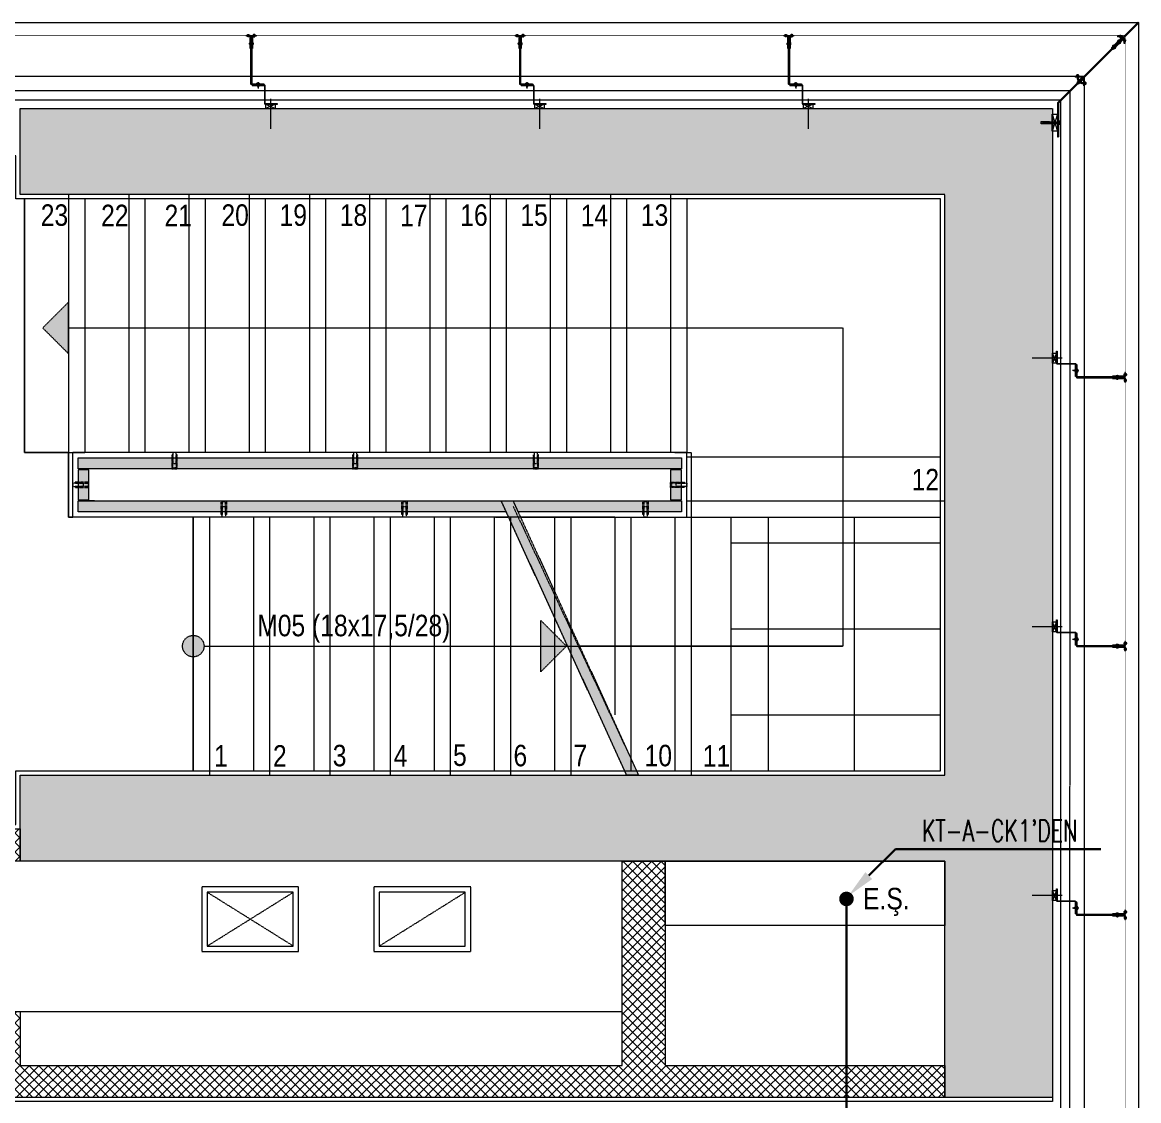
# Model space of a CAD drawing. Extents: x -1457 to 23780, y -2071 to 4205.
# Drawn here: x 4303 to 4823, y 2364 to 2865 of the extents above; entities that cross this region are included whole.
import ezdxf

# ---------------------------------------------------------------- set-up
doc = ezdxf.new("R2010")
doc.units = 0
doc.header["$MEASUREMENT"] = 0
doc.linetypes.add('DOT2', pattern=[0.125, 0, -0.125])
doc.linetypes.add('HIDDEN', pattern=[0.375, 0.25, -0.125])
doc.layers.get('0').update_dxf_attribs({"color": 9, "lineweight": 9})
for name, color, linetype, lineweight in [('20', 9, 'DOT2', 9), ('E-AŞAĞIDAN GELEN HAT', 7, 'Continuous', 30), ('E-KABLO', 7, 'Continuous', 30), ('E-YAZI', 7, 'Continuous', 30), ('M-TEFRIS2-015', 129, 'Continuous', 9)]:
    doc.layers.add(name, color=color, linetype=linetype, lineweight=lineweight)
doc.styles.add('E-YAZI', font='txttw.shx')
doc.styles.add('MuuM_TEXT-STANDART', font='ARIALN.TTF')

# ---------------------------------------------------------------- blocks, each defined once
blk = doc.blocks.new('p-lama profili')
at = {"layer": '20', "linetype": 'HIDDEN', "ltscale": 0.5}
blk.add_lwpolyline([(0.75, -0.45), (-0.75, -0.45), (-0.75, -6.5), (-1.25, -6.5), (-1.25, -0.45), (-1.25, -0.45), (-1.25, 0), (1.25, 0), (1.25, -0.45), (1.25, -0.45), (1.25, -6.5), (0.75, -6.5), (0.75, -0.45)], dxfattribs=at)
blk.add_lwpolyline([(-0.75, -2.5), (0.75, -2.5), (0.75, -7.5), (-0.75, -7.5)], close=True, dxfattribs=at)
blk = doc.blocks.new('p- alum kaplama profil')
at = {"lineweight": 13}
blk.add_lwpolyline([(7.12, 12.59), (7.12, 26.49)], dxfattribs=at)
at = {"lineweight": 5}
blk.add_lwpolyline([(9.44, 15.16), (4.79, 15.16), (4.79, 17.16), (9.44, 17.16)], close=True, dxfattribs=at)
for points in [[(4.79, 15.16), (9.44, 17.16)], [(9.44, 15.16), (4.79, 17.16)]]:
    blk.add_lwpolyline(points, dxfattribs=at)
at = {"lineweight": 18}
blk.add_lwpolyline([(4.09, 6.16), (-1.41, 6.16), (-1.41, 6.46), (4.09, 6.46, 0.414214), (4.29, 6.66), (4.29, 14.66, -0.414214), (4.79, 15.16), (10.29, 15.16), (10.29, 14.86), (4.79, 14.86, 0.414214), (4.59, 14.66), (4.59, 6.66, -0.414214)], format="xyb", close=True, dxfattribs=at)
blk.add_lwpolyline([(-2.06, 5.56), (-2.06, -2.34), (-2.06, -15.69), (-1.66, -15.69), (-1.66, -2.34), (-1.66, 5.56), (-1.66, 5.56), (-1.66, 5.57), (-1.66, 5.57), (-1.66, 5.58), (-1.66, 5.58), (-1.65, 5.59), (-1.65, 5.59), (-1.65, 5.59), (-1.65, 5.6), (-1.65, 5.6), (-1.64, 5.61), (-1.64, 5.61), (-1.64, 5.62), (-1.64, 5.62), (-1.63, 5.62), (-1.63, 5.63), (-1.63, 5.63), (-1.62, 5.63), (-1.62, 5.64), (-1.61, 5.64), (-1.61, 5.64), (-1.61, 5.64), (-1.6, 5.65), (-1.6, 5.65), (-1.59, 5.65), (-1.59, 5.65), (-1.58, 5.65), (-1.58, 5.65), (-1.57, 5.66), (-1.57, 5.66), (-1.56, 5.66), (-1.56, 5.66), (3.94, 5.66), (3.94, 6.06), (-1.56, 6.06), (-1.58, 6.06), (-1.61, 6.05), (-1.63, 6.05), (-1.66, 6.05), (-1.68, 6.04), (-1.7, 6.03), (-1.73, 6.03), (-1.75, 6.02), (-1.77, 6.01), (-1.79, 6), (-1.82, 5.99), (-1.84, 5.97), (-1.86, 5.96), (-1.88, 5.94), (-1.89, 5.93), (-1.91, 5.91), (-1.93, 5.89), (-1.95, 5.87), (-1.96, 5.85), (-1.97, 5.83), (-1.99, 5.81), (-2, 5.79), (-2.01, 5.77), (-2.02, 5.75), (-2.03, 5.72), (-2.04, 5.7), (-2.04, 5.68), (-2.05, 5.65), (-2.05, 5.63), (-2.06, 5.61), (-2.06, 5.58)], close=True)
blk.add_lwpolyline([(-1.66, -2.34), (-2.06, -2.34)])
for points in [[(-2.36, -10.84), (-2.36, -16.39), (-2.36, -16.39, -0.414214), (-2.51, -16.54), (-2.51, -16.54), (-4.06, -16.54), (-4.06, -16.84), (-2.51, -16.84), (-2.51, -16.84, 0.414214), (-2.06, -16.39), (-2.06, -10.84)], [(-1.36, -10.84), (-1.66, -10.84), (-1.66, -16.39, 0.414214), (-1.21, -16.84), (-1.21, -16.84), (0.34, -16.84), (0.34, -16.54), (-1.21, -16.54), (-1.21, -16.54, -0.414214), (-1.36, -16.39), (-1.36, -16.39)]]:
    blk.add_lwpolyline(points, format="xyb", close=True)
for points in [[(0.67, 5.66, -10), (1.91, 5.66, -10)], [(0.67, 5.66, -10), (0.67, 5.64, -10), (0.67, 5.62, -10), (0.67, 5.6, -10), (0.68, 5.58, -10), (0.68, 5.56, -10), (0.69, 5.54, -10), (0.69, 5.52, -10), (0.7, 5.5, -10), (0.7, 5.48, -10), (0.71, 5.46, -10), (0.72, 5.45, -10), (0.73, 5.43, -10), (0.74, 5.41, -10), (0.75, 5.4, -10), (0.76, 5.38, -10), (0.77, 5.36, -10), (0.79, 5.35, -10), (0.8, 5.33, -10), (0.81, 5.32, -10), (0.83, 5.31, -10), (0.84, 5.29, -10), (0.86, 5.28, -10), (0.87, 5.27, -10), (0.89, 5.26, -10), (0.91, 5.25, -10), (0.92, 5.24, -10), (0.94, 5.23, -10), (0.96, 5.22, -10), (0.98, 5.21, -10), (1, 5.21, -10), (1.02, 5.2, -10), (1.03, 5.2, -10)], [(0.96, 5.66, -10), (0.97, 5.66, -10), (0.97, 5.66, -10), (0.97, 5.66, -10), (0.98, 5.66, -10), (0.98, 5.66, -10), (0.99, 5.66, -10), (0.99, 5.66, -10), (1, 5.66, -10), (1, 5.67, -10), (1, 5.67, -10), (1.01, 5.67, -10), (1.01, 5.67, -10), (1.01, 5.67, -10), (1.02, 5.68, -10), (1.02, 5.68, -10), (1.02, 5.68, -10), (1.03, 5.69, -10), (1.03, 5.69, -10), (1.03, 5.69, -10), (1.04, 5.7, -10), (1.04, 5.7, -10), (1.04, 5.7, -10), (1.04, 5.71, -10), (1.04, 5.71, -10), (1.05, 5.72, -10), (1.05, 5.72, -10), (1.05, 5.72, -10), (1.05, 5.73, -10), (1.05, 5.73, -10), (1.05, 5.74, -10), (1.05, 5.74, -10), (1.05, 5.75, -10)], [(1.61, 6.87, -10), (0.98, 6.96, -10)], [(1.33, 5.85, -10), (0.98, 5.88, -10)], [(1.56, 7.05, -10), (1.02, 7.13, -10)], [(1.03, 5.2, -10), (1.04, 5.2, -10), (1.05, 5.19, -10), (1.05, 5.19, -10), (1.06, 5.19, -10), (1.06, 5.19, -10), (1.07, 5.19, -10), (1.07, 5.19, -10), (1.08, 5.19, -10), (1.08, 5.19, -10), (1.09, 5.19, -10), (1.09, 5.18, -10), (1.1, 5.18, -10), (1.1, 5.18, -10), (1.11, 5.18, -10), (1.11, 5.18, -10), (1.12, 5.18, -10), (1.12, 5.18, -10), (1.13, 5.18, -10), (1.13, 5.18, -10), (1.14, 5.18, -10), (1.15, 5.18, -10), (1.15, 5.18, -10), (1.16, 5.17, -10), (1.16, 5.17, -10), (1.17, 5.17, -10), (1.17, 5.17, -10), (1.18, 5.17, -10), (1.18, 5.17, -10), (1.19, 5.17, -10), (1.19, 5.17, -10), (1.2, 5.17, -10), (1.2, 5.17, -10)], [(1.05, 6.91, -10), (1.29, 7.56, -10)], [(1.05, 5.83, -10), (1.05, 6.01, -10)], [(1.05, 5.75, -10), (1.05, 5.83, -10)], [(1.2, 5.17, -10), (1.2, 5.2, -10)], [(1.38, 5.2, -10), (1.2, 5.2, -10)], [(1.29, 4.93, -10), (1.29, 7.8, -10)], [(1.53, 6.82, -10), (1.29, 7.56, -10)], [(1.29, 6.16, -10), (1.29, 6.26, -10)], [(1.38, 5.17, -10), (1.38, 5.2, -10)], [(1.38, 5.17, -10), (1.38, 5.17, -10), (1.39, 5.17, -10), (1.39, 5.17, -10), (1.4, 5.17, -10), (1.41, 5.17, -10), (1.41, 5.17, -10), (1.42, 5.17, -10), (1.42, 5.17, -10), (1.43, 5.17, -10), (1.43, 5.18, -10), (1.44, 5.18, -10), (1.44, 5.18, -10), (1.45, 5.18, -10), (1.45, 5.18, -10), (1.46, 5.18, -10), (1.46, 5.18, -10), (1.47, 5.18, -10), (1.47, 5.18, -10), (1.48, 5.18, -10), (1.48, 5.18, -10), (1.49, 5.18, -10), (1.5, 5.19, -10), (1.5, 5.19, -10), (1.51, 5.19, -10), (1.51, 5.19, -10), (1.52, 5.19, -10), (1.52, 5.19, -10), (1.53, 5.19, -10), (1.53, 5.19, -10), (1.54, 5.19, -10), (1.54, 5.2, -10), (1.55, 5.2, -10)], [(1.53, 5.75, -10), (1.53, 5.92, -10)], [(1.53, 5.75, -10), (1.53, 5.74, -10), (1.53, 5.74, -10), (1.53, 5.73, -10), (1.53, 5.73, -10), (1.53, 5.72, -10), (1.54, 5.72, -10), (1.54, 5.72, -10), (1.54, 5.71, -10), (1.54, 5.71, -10), (1.54, 5.7, -10), (1.54, 5.7, -10), (1.55, 5.7, -10), (1.55, 5.69, -10), (1.55, 5.69, -10), (1.55, 5.69, -10), (1.56, 5.68, -10), (1.56, 5.68, -10), (1.56, 5.68, -10), (1.57, 5.67, -10), (1.57, 5.67, -10), (1.58, 5.67, -10), (1.58, 5.67, -10), (1.58, 5.67, -10), (1.59, 5.66, -10), (1.59, 5.66, -10), (1.6, 5.66, -10), (1.6, 5.66, -10), (1.6, 5.66, -10), (1.61, 5.66, -10), (1.61, 5.66, -10), (1.62, 5.66, -10), (1.62, 5.66, -10)], [(1.55, 5.2, -10), (1.57, 5.2, -10), (1.59, 5.21, -10), (1.6, 5.21, -10), (1.62, 5.22, -10), (1.64, 5.23, -10), (1.66, 5.24, -10), (1.68, 5.25, -10), (1.69, 5.26, -10), (1.71, 5.27, -10), (1.73, 5.28, -10), (1.74, 5.29, -10), (1.76, 5.31, -10), (1.77, 5.32, -10), (1.78, 5.33, -10), (1.8, 5.35, -10), (1.81, 5.36, -10), (1.82, 5.38, -10), (1.83, 5.4, -10), (1.84, 5.41, -10), (1.85, 5.43, -10), (1.86, 5.45, -10), (1.87, 5.46, -10), (1.88, 5.48, -10), (1.89, 5.5, -10), (1.89, 5.52, -10), (1.9, 5.54, -10), (1.9, 5.56, -10), (1.9, 5.58, -10), (1.91, 5.6, -10), (1.91, 5.62, -10), (1.91, 5.64, -10), (1.91, 5.66, -10)], [(-2.86, -13.04, 0), (-0.86, -13.04, 0)], [(-2.36, -12.52, 0), (-2.4, -12.53, 0), (-2.43, -12.56, 0), (-2.47, -12.58, 0), (-2.5, -12.6, 0), (-2.53, -12.63, 0), (-2.56, -12.66, 0), (-2.59, -12.69, 0), (-2.61, -12.73, 0), (-2.63, -12.76, 0), (-2.65, -12.8, 0), (-2.67, -12.84, 0), (-2.68, -12.88, 0), (-2.69, -12.92, 0), (-2.7, -12.96, 0), (-2.71, -13, 0), (-2.71, -13.04, 0), (-2.71, -13.08, 0), (-2.7, -13.13, 0), (-2.69, -13.17, 0), (-2.68, -13.21, 0), (-2.67, -13.25, 0), (-2.65, -13.28, 0), (-2.63, -13.32, 0), (-2.61, -13.36, 0), (-2.59, -13.39, 0), (-2.56, -13.42, 0), (-2.53, -13.45, 0), (-2.5, -13.48, 0), (-2.47, -13.51, 0), (-2.43, -13.53, 0), (-2.4, -13.55, 0), (-2.36, -13.57, 0)], [(-2.36, -13.04, 0), (-2.36, -12.52, 0)], [(-2.36, -13.04, 0), (-2.36, -12.73, 0)], [(-2.36, -12.73, 0), (-2.36, -13.04, 0)], [(-1.36, -12.73, 0), (-2.36, -12.73, 0)], [(-2.36, -13.04, 0), (-2.36, -13.36, 0)], [(-2.36, -13.04, 0), (-2.36, -13.57, 0)], [(-2.36, -13.36, 0), (-2.36, -13.04, 0)], [(-1.36, -13.36, 0), (-2.36, -13.36, 0)], [(-1.36, -13.04, 0), (-1.36, -12.37, 0)], [(-1.36, -13.72, 0), (-1.32, -13.68, 0), (-1.29, -13.65, 0), (-1.26, -13.61, 0), (-1.23, -13.58, 0), (-1.2, -13.54, 0), (-1.18, -13.5, 0), (-1.16, -13.45, 0), (-1.14, -13.41, 0), (-1.12, -13.37, 0), (-1.1, -13.32, 0), (-1.09, -13.28, 0), (-1.08, -13.23, 0), (-1.07, -13.18, 0), (-1.06, -13.14, 0), (-1.06, -13.09, 0), (-1.06, -13.04, 0), (-1.06, -12.99, 0), (-1.06, -12.95, 0), (-1.07, -12.9, 0), (-1.08, -12.85, 0), (-1.09, -12.81, 0), (-1.1, -12.76, 0), (-1.12, -12.72, 0), (-1.14, -12.67, 0), (-1.16, -12.63, 0), (-1.18, -12.59, 0), (-1.2, -12.55, 0), (-1.23, -12.51, 0), (-1.26, -12.47, 0), (-1.29, -12.43, 0), (-1.32, -12.4, 0), (-1.36, -12.37, 0)], [(-1.36, -13.04, 0), (-1.36, -13.72, 0)], [(-3.84, -17.04, 0), (-3.81, -17.07, 0), (-3.78, -17.1, 0), (-3.75, -17.12, 0), (-3.72, -17.15, 0), (-3.69, -17.17, 0), (-3.66, -17.19, 0), (-3.62, -17.21, 0), (-3.59, -17.23, 0), (-3.55, -17.24, 0), (-3.52, -17.26, 0), (-3.48, -17.27, 0), (-3.44, -17.28, 0), (-3.4, -17.28, 0), (-3.36, -17.29, 0), (-3.32, -17.29, 0), (-3.29, -17.29, 0), (-3.25, -17.29, 0), (-3.21, -17.29, 0), (-3.17, -17.28, 0), (-3.13, -17.28, 0), (-3.09, -17.27, 0), (-3.06, -17.26, 0), (-3.02, -17.24, 0), (-2.98, -17.23, 0), (-2.95, -17.21, 0), (-2.91, -17.19, 0), (-2.88, -17.17, 0), (-2.85, -17.15, 0), (-2.82, -17.12, 0), (-2.79, -17.1, 0), (-2.76, -17.07, 0), (-2.73, -17.04, 0)], [(-3.29, -17.04, 0), (-3.84, -17.04, 0)], [(-2.85, -16.54, 0), (-2.86, -16.51, 0), (-2.87, -16.47, 0), (-2.89, -16.44, 0), (-2.91, -16.41, 0), (-2.93, -16.38, 0), (-2.96, -16.35, 0), (-2.98, -16.33, 0), (-3.01, -16.31, 0), (-3.04, -16.29, 0), (-3.07, -16.27, 0), (-3.11, -16.25, 0), (-3.14, -16.24, 0), (-3.18, -16.23, 0), (-3.21, -16.22, 0), (-3.25, -16.22, 0), (-3.29, -16.22, 0), (-3.32, -16.22, 0), (-3.36, -16.22, 0), (-3.39, -16.23, 0), (-3.43, -16.24, 0), (-3.46, -16.25, 0), (-3.5, -16.27, 0), (-3.53, -16.29, 0), (-3.56, -16.31, 0), (-3.59, -16.33, 0), (-3.61, -16.35, 0), (-3.64, -16.38, 0), (-3.66, -16.41, 0), (-3.68, -16.44, 0), (-3.7, -16.47, 0), (-3.71, -16.51, 0), (-3.73, -16.54, 0)], [(-3.29, -16.54, 0), (-3.73, -16.54, 0)], [(-3.29, -16.54, 0), (-3.55, -16.54, 0)], [(-3.55, -16.54, 0), (-3.29, -16.54, 0)], [(-3.55, -17.04, 0), (-3.55, -16.54, 0)], [(-3.29, -17.54, 0), (-3.29, -16.04, 0)], [(-3.29, -16.54, 0), (-2.85, -16.54, 0)], [(-3.29, -16.54, 0), (-3.03, -16.54, 0)], [(-3.03, -16.54, 0), (-3.29, -16.54, 0)], [(-3.29, -17.04, 0), (-2.73, -17.04, 0)], [(-3.03, -17.04, 0), (-3.03, -16.54, 0)], [(-0.56, -17.04, 0), (-1.11, -17.04, 0)], [(0, -17.04, 0), (-0.03, -17.07, 0), (-0.06, -17.1, 0), (-0.09, -17.12, 0), (-0.12, -17.15, 0), (-0.15, -17.17, 0), (-0.18, -17.19, 0), (-0.22, -17.21, 0), (-0.25, -17.23, 0), (-0.29, -17.24, 0), (-0.33, -17.26, 0), (-0.36, -17.27, 0), (-0.4, -17.28, 0), (-0.44, -17.28, 0), (-0.48, -17.29, 0), (-0.52, -17.29, 0), (-0.56, -17.29, 0), (-0.59, -17.29, 0), (-0.63, -17.29, 0), (-0.67, -17.28, 0), (-0.71, -17.28, 0), (-0.75, -17.27, 0), (-0.79, -17.26, 0), (-0.82, -17.24, 0), (-0.86, -17.23, 0), (-0.89, -17.21, 0), (-0.93, -17.19, 0), (-0.96, -17.17, 0), (-0.99, -17.15, 0), (-1.02, -17.12, 0), (-1.05, -17.1, 0), (-1.08, -17.07, 0), (-1.11, -17.04, 0)], [(-1, -16.54, 0), (-0.98, -16.51, 0), (-0.97, -16.47, 0), (-0.95, -16.44, 0), (-0.93, -16.41, 0), (-0.91, -16.38, 0), (-0.88, -16.35, 0), (-0.86, -16.33, 0), (-0.83, -16.31, 0), (-0.8, -16.29, 0), (-0.77, -16.27, 0), (-0.73, -16.25, 0), (-0.7, -16.24, 0), (-0.66, -16.23, 0), (-0.63, -16.22, 0), (-0.59, -16.22, 0), (-0.56, -16.22, 0), (-0.52, -16.22, 0), (-0.48, -16.22, 0), (-0.45, -16.23, 0), (-0.41, -16.24, 0), (-0.38, -16.25, 0), (-0.34, -16.27, 0), (-0.31, -16.29, 0), (-0.28, -16.31, 0), (-0.25, -16.33, 0), (-0.23, -16.35, 0), (-0.2, -16.38, 0), (-0.18, -16.41, 0), (-0.16, -16.44, 0), (-0.14, -16.47, 0), (-0.13, -16.51, 0), (-0.12, -16.54, 0)], [(-0.56, -16.54, 0), (-1, -16.54, 0)], [(-0.56, -16.54, 0), (-0.82, -16.54, 0)], [(-0.82, -16.54, 0), (-0.56, -16.54, 0)], [(-0.82, -17.04, 0), (-0.82, -16.54, 0)], [(-0.56, -17.54, 0), (-0.56, -16.04, 0)], [(-0.56, -16.54, 0), (-0.3, -16.54, 0)], [(-0.56, -16.54, 0), (-0.12, -16.54, 0)], [(-0.3, -16.54, 0), (-0.56, -16.54, 0)], [(-0.56, -17.04, 0), (0, -17.04, 0)], [(-0.3, -17.04, 0), (-0.3, -16.54, 0)]]:
    blk.add_polyline3d(points)
blk = doc.blocks.new('p-cephe_kose profili')
at = {"linetype": 'Continuous', "lineweight": 13}
for p, q in [((-2.75, 12.75), (-3.15, 12.75)), ((-3.15, -2.87), (-3.15, 12.75)), ((-2.75, -3.03), (-2.75, 12.75)), ((-3.15, -2.87), (-30.14, -29.86)), ((-2.75, -3.03), (-29.86, -30.14)), ((-34, -30.65), (-34, -32.75)), ((-34, -30.65), (-33.7, -30.65)), ((-33.85, -33.57), (-30.14, -29.86)), ((-33.7, -30.65), (-33.7, -32.75)), ((-33.57, -33.85), (-29.86, -30.14)), ((-33.53, -32.82), (-28.58, -27.87)), ((-33.32, -33.03), (-28.37, -28.08)), ((-28.08, -28.37), (-33.03, -33.32)), ((-27.87, -28.58), (-32.82, -33.53)), ((-30.14, -29.86), (-29.86, -30.14)), ((-29.86, -30.14), (-30.14, -29.86)), ((-28.37, -28.08), (-28.58, -27.87)), ((-28.08, -28.37), (-27.87, -28.58)), ((-33.85, -33.57), (-40.45, -40.17)), ((-33.57, -33.85), (-40.17, -40.45)), ((-33.57, -33.85), (-33.85, -33.57)), ((-32.75, -33.7), (-30.65, -33.7)), ((-32.75, -34), (-30.65, -34)), ((-30.65, -34), (-30.65, -33.7)), ((-40.45, -40.17), (-40.17, -40.45))]:
    blk.add_line(p, q, dxfattribs=at)
at = {"linetype": 'Continuous', "lineweight": 5}
for p, q in [((-3.15, 6.69), (1.05, 6.69)), ((1.05, 5.81), (-3.15, 5.81)), ((-2.75, 2.25), (-0.25, 10.25)), ((-0.25, 2.25), (-2.75, 10.25)), ((-2.73, 6.25), (4.2, 6.25)), ((4.85, 6.62), (1.05, 6.62)), ((4.85, 5.88), (1.05, 5.88))]:
    blk.add_line(p, q, dxfattribs=at)
for p, q in [((-16.23, -12.06), (-13.36, -12.06)), ((-15.99, -11.97), (-15.95, -11.97)), ((-15.99, -12.15), (-15.95, -12.15)), ((-15.95, -11.97), (-15.95, -12.15)), ((-15.5, -12.68), (-15.5, -11.44)), ((-15.41, -11.82), (-15.23, -11.82)), ((-15.41, -12.3), (-15.32, -12.3)), ((-15.32, -12.3), (-15.14, -12.3)), ((-15.3, -12.02), (-15.28, -12.37)), ((-15.23, -11.82), (-15.05, -11.82)), ((-15.19, -11.74), (-15.1, -12.37)), ((-15.14, -12.3), (-14.96, -12.3)), ((-15.05, -11.82), (-14.87, -11.82)), ((-15.01, -11.74), (-14.92, -12.37)), ((-14.96, -12.3), (-14.78, -12.3)), ((-14.87, -11.82), (-14.69, -11.82)), ((-14.83, -11.74), (-14.74, -12.37)), ((-14.78, -12.3), (-14.6, -12.3)), ((-14.69, -11.82), (-14.51, -11.82)), ((-14.65, -11.74), (-14.56, -12.37)), ((-14.6, -12.3), (-14.42, -12.3)), ((-14.51, -11.82), (-14.33, -11.82)), ((-14.47, -11.74), (-14.38, -12.37)), ((-14.42, -12.3), (-14.24, -12.3)), ((-14.33, -11.82), (-13.6, -12.06)), ((-14.29, -11.74), (-14.2, -12.37)), ((-14.24, -12.3), (-13.6, -12.06)), ((-14.1, -11.79), (-14.03, -12.33)), ((-12.68, -15.51), (-11.44, -15.51)), ((-11.74, -14.3), (-12.37, -14.21)), ((-11.74, -14.48), (-12.37, -14.39)), ((-11.74, -14.66), (-12.37, -14.57)), ((-11.74, -14.84), (-12.37, -14.75)), ((-11.74, -15.02), (-12.37, -14.93)), ((-11.74, -15.2), (-12.37, -15.11)), ((-12.02, -15.31), (-12.37, -15.29)), ((-11.79, -14.11), (-12.33, -14.03)), ((-12.3, -14.25), (-12.06, -13.61)), ((-12.3, -14.43), (-12.3, -14.25)), ((-12.3, -14.61), (-12.3, -14.43)), ((-12.3, -14.79), (-12.3, -14.61)), ((-12.3, -14.97), (-12.3, -14.79)), ((-12.3, -15.15), (-12.3, -14.97)), ((-12.3, -15.33), (-12.3, -15.15)), ((-12.3, -15.42), (-12.3, -15.33)), ((-12.06, -16.24), (-12.06, -13.37)), ((-11.82, -14.34), (-12.06, -13.61)), ((-11.82, -14.52), (-11.82, -14.34)), ((-11.82, -14.7), (-11.82, -14.52)), ((-11.82, -14.88), (-11.82, -14.7)), ((-11.82, -15.06), (-11.82, -14.88)), ((-11.82, -15.24), (-11.82, -15.06)), ((-11.82, -15.42), (-11.82, -15.24)), ((-12.15, -15.99), (-12.15, -15.96)), ((-11.97, -15.96), (-12.15, -15.96)), ((-11.97, -15.99), (-11.97, -15.96))]:
    blk.add_line(p, q)
at = {"linetype": 'Continuous', "lineweight": 18}
for p, q in [((-15.25, -10.86), (-15.25, -14)), ((-15.25, -10.86), (-14.95, -10.86)), ((-14.95, -10.86), (-14.95, -14)), ((-14.78, -14.07), (-12.56, -11.86)), ((-14.57, -14.28), (-12.35, -12.07)), ((-12.07, -12.35), (-14.28, -14.57)), ((-11.86, -12.56), (-14.07, -14.78)), ((-14, -14.95), (-10.86, -14.95)), ((-14, -15.25), (-10.86, -15.25)), ((-12.35, -12.07), (-12.56, -11.86)), ((-12.07, -12.35), (-11.86, -12.56)), ((-10.86, -15.25), (-10.86, -14.95))]:
    blk.add_line(p, q, dxfattribs=at)
at = {"lineweight": 5}
for p, q in [((-13.02, -13.73), (-13.73, -13.02)), ((-13.29, -13.01), (-13.66, -13.38)), ((-13.65, -12.66), (-12.44, -13.86)), ((-13.29, -13.01), (-13.52, -13.23)), ((-13.52, -13.23), (-13.29, -13.01)), ((-13.29, -13.01), (-12.92, -12.64)), ((-13.29, -13.01), (-13.07, -12.79)), ((-13.07, -12.79), (-13.29, -13.01)), ((-12.57, -13.28), (-13.28, -12.57)), ((-12.8, -13.5), (-13.27, -13.98)), ((-12.8, -13.5), (-12.32, -13.03)), ((-31.85, -30.86), (-30.64, -32.06)), ((-31.49, -31.21), (-31.12, -30.84)), ((-31.49, -31.21), (-31.27, -30.99)), ((-31.27, -30.99), (-31.49, -31.21)), ((-30.77, -31.48), (-31.48, -30.77)), ((-28.94, -29.65), (-29.65, -28.94)), ((-29.22, -28.93), (-29.59, -29.3)), ((-29.57, -28.58), (-28.37, -29.78)), ((-29.22, -28.93), (-29.44, -29.16)), ((-29.44, -29.16), (-29.22, -28.93)), ((-29.22, -28.93), (-28.84, -28.56)), ((-29.22, -28.93), (-28.99, -28.71)), ((-28.99, -28.71), (-29.22, -28.93)), ((-28.5, -29.21), (-29.21, -28.5)), ((-28.72, -29.43), (-29.2, -29.91)), ((-28.72, -29.43), (-28.24, -28.95)), ((-34.6, -31.92), (-33.2, -31.92)), ((-34.1, -31.92), (-34.1, -31.37)), ((-34.1, -31.66), (-33.7, -31.66)), ((-34.1, -31.92), (-34.1, -32.47)), ((-34.1, -32.18), (-33.7, -32.18)), ((-33.7, -31.92), (-33.7, -31.48)), ((-33.7, -31.92), (-33.7, -31.66)), ((-33.7, -31.66), (-33.7, -31.92)), ((-33.7, -31.92), (-33.7, -32.36)), ((-33.7, -31.92), (-33.7, -32.18)), ((-33.7, -32.18), (-33.7, -31.92)), ((-31.92, -34.1), (-32.47, -34.1)), ((-31.92, -33.7), (-32.36, -33.7)), ((-31.92, -33.7), (-32.18, -33.7)), ((-32.18, -33.7), (-31.92, -33.7)), ((-32.18, -34.1), (-32.18, -33.7)), ((-31.22, -31.93), (-31.93, -31.22)), ((-31.92, -34.6), (-31.92, -33.2)), ((-31.92, -33.7), (-31.66, -33.7)), ((-31.92, -33.7), (-31.48, -33.7)), ((-31.66, -33.7), (-31.92, -33.7)), ((-31.92, -34.1), (-31.37, -34.1)), ((-31.49, -31.21), (-31.86, -31.58)), ((-31.49, -31.21), (-31.71, -31.43)), ((-31.71, -31.43), (-31.49, -31.21)), ((-31.66, -34.1), (-31.66, -33.7)), ((-31, -31.7), (-31.47, -32.18)), ((-31, -31.7), (-30.52, -31.23))]:
    blk.add_line(p, q, dxfattribs=at)
at = {"lineweight": 0}
blk.add_line((-34, -32.75), (-34, -30.75), dxfattribs=at)
at = {"linetype": 'Continuous', "lineweight": 5}
for points in [[(-2.75, 10.25), (-0.25, 10.25), (-0.25, 2.25), (-2.75, 2.25)], [(1.05, 6.75), (4.85, 6.75), (4.85, 5.75), (1.05, 5.75)]]:
    blk.add_lwpolyline(points, close=True, dxfattribs=at)
blk.add_lwpolyline([(-38.03, -37.75), (-37.75, -38.03)])
for centre, radius, start, end in [((-14.88, -12.06), 1.11, 166.6402, 175.4788), ((-14.88, -12.06), 1.11, 184.5212, 193.3598), ((-15.5, -11.91), 0.473, 90, 166.6402), ((-15.5, -12.21), 0.473, 193.3598, 270), ((-15.41, -11.73), 0.09, 180, 270), ((-15.41, -12.39), 0.09, 90, 180), ((-12.21, -15.51), 0.473, 180, 256.6402), ((-12.39, -15.42), 0.09, 270, 0), ((-11.73, -15.42), 0.09, 180, 270), ((-11.91, -15.51), 0.473, 283.3598, 360), ((-12.06, -14.89), 1.11, 256.6402, 265.4788), ((-12.06, -14.89), 1.11, 274.5212, 283.3598)]:
    blk.add_arc(centre, radius, start, end)
at = {"linetype": 'Continuous', "lineweight": 18}
for centre, radius, start, end in [((-14.85, -14), 0.4, 180, 315), ((-14.85, -14), 0.1, 180, 315), ((-14, -14.85), 0.4, 135, 270), ((-14, -14.85), 0.1, 135, 270)]:
    blk.add_arc(centre, radius, start, end, dxfattribs=at)
at = {"lineweight": 5}
for centre, radius, start, end in [((-13.35, -12.95), 0.57, 67.9194, 202.0806), ((-13.23, -13.07), 0.909, 267.075, 2.925), ((-31.55, -31.15), 0.57, 67.9194, 202.0806), ((-29.27, -28.88), 0.57, 67.9194, 202.0806), ((-29.15, -29), 0.909, 267.075, 2.925), ((-33.62, -31.92), 0.732, 131.1905, 228.8095), ((-33.83, -31.92), 0.46, 286.9574, 73.0426), ((-31.92, -33.62), 0.732, 221.1905, 318.8095), ((-31.92, -33.83), 0.46, 16.9574, 163.0426), ((-31.43, -31.27), 0.909, 267.075, 2.925)]:
    blk.add_arc(centre, radius, start, end, dxfattribs=at)
at = {"linetype": 'Continuous', "lineweight": 13}
for centre, radius, start, end in [((-33.6, -32.75), 0.4, 180, 315), ((-33.6, -32.75), 0.1, 180, 315), ((-32.75, -33.6), 0.4, 135, 270), ((-32.75, -33.6), 0.1, 135, 270)]:
    blk.add_arc(centre, radius, start, end, dxfattribs=at)
at = {"linetype": 'Continuous', "lineweight": 5}
blk.add_rational_spline([(-3.15, 7.25), (-3.22, 7.25), (-3.29, 7.25), (-3.63, 7.25), (-3.68, 6.91), (-3.7, 6.83), (-3.71, 6.75), (-3.79, 6.25), (-3.71, 5.75), (-3.7, 5.67), (-3.68, 5.59), (-3.63, 5.25), (-3.29, 5.25), (-3.22, 5.25), (-3.15, 5.25), (-3.15, 6.25), (-3.15, 7.25)], [1, 1, 1, 0.760917374327, 1, 1, 1, 1, 1, 1, 1, 0.760917374327, 1, 1, 1, 1, 1], degree=2, knots=[0, 0, 0, 1, 1, 2, 2, 3, 3, 4, 4, 5, 5, 6, 6, 7, 7, 8, 8, 8], dxfattribs=at)
blk = doc.blocks.new('100_AŞAĞIDAN GELEN HAT')
at = {"layer": 'E-AŞAĞIDAN GELEN HAT', "color": 3, "linetype": 'Continuous'}
blk.add_line((-2.07, -2.17), (-4.55, -4.64), dxfattribs=at)
at = {"layer": 'E-AŞAĞIDAN GELEN HAT', "color": 4, "linetype": 'Continuous', "const_width": 0.675}
blk.add_lwpolyline([(-0.34, 0, 1), (0.34, 0, 1)], format="xyb", close=True, dxfattribs=at)
at = {"layer": 'E-AŞAĞIDAN GELEN HAT', "color": 3, "linetype": 'Continuous'}
blk.add_solid([(-2.39, -1.85), (-1.76, -2.49), (-0.16, -0.26)], dxfattribs=at)

msp = doc.modelspace()

# ---------------------------------------------------------------- hatches: boundary and pattern name
at = {"layer": 'M-TEFRIS2-015', "linetype": 'HIDDEN', "lineweight": 0}
h = msp.add_hatch(dxfattribs=at)
h.set_pattern_fill('ANSI33', color=256, scale=25, style=0)
h.paths.add_polyline_path([(4302.5, 2825), (4782.5, 2825), (4782.5, 2365), (4732.5, 2365), (4732.5, 2475), (4342.5, 2475), (4302.5, 2475), (4302.5, 2515), (4732.5, 2515), (4732.5, 2785), (4302.5, 2785)])
h = msp.add_hatch(color=256, dxfattribs=at)
h.dxf.hatch_style = 1
h.paths.add_polyline_path([(4325, 2711), (4325, 2735), (4312.98, 2723)])
h = msp.add_hatch(color=256, dxfattribs=at)
h.dxf.hatch_style = 1
h.paths.add_polyline_path([(4607.5, 2642.5), (4610, 2642.5), (4610, 2637.5), (4534.04, 2637.5), (4531.76, 2642.5)])
h.paths.add_polyline_path([(4610, 2657.5), (4337, 2657.5), (4329.5, 2657.5), (4329.5, 2662.5), (4607.5, 2662.5), (4610, 2662.5)])
h.paths.add_polyline_path([(4334.5, 2657), (4329.5, 2657), (4329.5, 2643), (4334.5, 2643)])
h = msp.add_hatch(color=256, dxfattribs=at)
h.dxf.hatch_style = 1
h.paths.add_polyline_path([(4605, 2657), (4605, 2643), (4610, 2643), (4610, 2657)])
h = msp.add_hatch(color=256, dxfattribs=at)
h.dxf.hatch_style = 1
h.paths.add_polyline_path([(4528.45, 2637.5), (4329.5, 2637.5), (4329.5, 2640), (4329.5, 2642.5), (4526.17, 2642.5)])
h = msp.add_hatch(color=256, dxfattribs=at)
h.dxf.hatch_style = 1
h.paths.add_polyline_path([(4526.17, 2642.5), (4531.76, 2642.5), (4590.09, 2515), (4584.5, 2515)])
h = msp.add_hatch(dxfattribs=at)
h.set_pattern_fill('_USER', color=256, scale=40, double=1, pattern_type=0)
h.set_pattern_definition([(0, (4730.5, 2783), (0, 40), []), (90, (4730.5, 2783), (-40, 2e-15), [])])
h.paths.add_polyline_path([(4730.5, 2517), (4633, 2517), (4633, 2635), (4730.5, 2635)])
h = msp.add_hatch(color=256, dxfattribs=at)
h.dxf.hatch_style = 1
h.paths.add_polyline_path([(4544.56, 2563), (4544.56, 2587), (4556.58, 2575)])
h = msp.add_hatch(color=256, dxfattribs=at)
h.dxf.hatch_style = 1
edge = h.paths.add_edge_path()
edge.add_arc((4383, 2575), 5, -90, 270)
h = msp.add_hatch(dxfattribs=at)
h.set_pattern_fill('ANSI37', color=256, scale=25, style=0)
edge = h.paths.add_edge_path()
edge.add_line((4287.5, 2365), (4287.5, 2390))
edge.add_line((4287.5, 2390), (4197.5, 2390))
edge.add_line((4197.5, 2390), (4197.5, 2365))
edge.add_line((4197.5, 2365), (4177.5, 2365))
edge.add_line((4177.5, 2365), (4177.5, 2380))
edge.add_line((4177.5, 2380), (4182.5, 2380))
edge.add_line((4182.5, 2380), (4182.5, 2560))
edge.add_line((4182.5, 2560), (4197.5, 2560))
edge.add_line((4197.5, 2560), (4197.5, 2490))
edge.add_line((4197.5, 2490), (4302.5, 2490))
edge.add_line((4302.5, 2490), (4302.5, 2475))
edge.add_line((4302.5, 2475), (4197.5, 2475))
edge.add_line((4197.5, 2475), (4197.5, 2405))
edge.add_line((4197.5, 2405), (4302.5, 2405))
edge.add_line((4302.5, 2405), (4302.5, 2380))
edge.add_line((4302.5, 2380), (4582.5, 2380))
edge.add_line((4582.5, 2380), (4582.5, 2475))
edge.add_line((4582.5, 2475), (4602.5, 2475))
edge.add_line((4602.5, 2475), (4602.5, 2380))
edge.add_line((4602.5, 2380), (4732.5, 2380))
edge.add_line((4732.5, 2380), (4732.5, 2365))
edge.add_line((4732.5, 2365), (4287.5, 2365))

# ---------------------------------------------------------------- linework, layer by layer
at = {"layer": 'E-KABLO', "color": 6}
msp.add_line((4686.75, 2457.41), (4686.75, 2302.69), dxfattribs=at)
at = {"layer": 'E-YAZI'}
msp.add_line((4709.48, 2480.61), (4805.1, 2480.61), dxfattribs=at)
at = {"layer": 'M-TEFRIS2-015', "linetype": 'HIDDEN', "lineweight": 0}
for points in [[(4177.8, 2865), (4822.5, 2865), (4822.5, 2034.62), (4782.5, 2034.62)], [(4797.5, 2034.62), (4797.5, 2840), (4177.8, 2840)], [(4790.7, 2034.62), (4790.71, 2833.2), (4177.8, 2833.25)], [(4197.5, 2365), (4197.5, 2363), (4175.5, 2363), (4175.5, 2382), (4180.5, 2382), (4180.5, 2562), (4199.5, 2562), (4199.5, 2492), (4300.5, 2492), (4300.5, 2517), (4730.5, 2517), (4730.5, 2783), (4300.5, 2783), (4300.5, 2803), (4199.5, 2803), (4199.5, 2668), (4180.5, 2668), (4180.5, 2808), (4175.5, 2808), (4175.5, 2825)], [(4786.5, 2036.84), (4786.5, 2829), (4177.8, 2829)], [(4300.5, 2517), (4383, 2517), (4383, 2635), (4325, 2635), (4325, 2665), (4304.5, 2665), (4304.5, 2783), (4300.5, 2783)], [(4332.5, 2783), (4304.5, 2783), (4304.5, 2665), (4332.5, 2665)], [(4310.5, 2783), (4304.5, 2783), (4304.5, 2665), (4332.5, 2665)], [(4325, 2785), (4325, 2635), (4327, 2635)], [(4332.5, 2783), (4332.5, 2665)], [(4353, 2785), (4353, 2665)], [(4360.5, 2783), (4360.5, 2665)], [(4381, 2785), (4381, 2665)], [(4388.5, 2783), (4388.5, 2665)], [(4409, 2785), (4409, 2665)], [(4416.5, 2783), (4416.5, 2665)], [(4437, 2785), (4437, 2665)], [(4444.5, 2783), (4444.5, 2665)], [(4465, 2785), (4465, 2665)], [(4472.5, 2783), (4472.5, 2665)], [(4493, 2785), (4493, 2665)], [(4500.5, 2783), (4500.5, 2665)], [(4521, 2785), (4521, 2665)], [(4528.5, 2783), (4528.5, 2665)], [(4549, 2785), (4549, 2665)], [(4556.5, 2783), (4556.5, 2665)], [(4577, 2785), (4577, 2665)], [(4584.5, 2783), (4584.5, 2665)], [(4605, 2785), (4605, 2665)], [(4612.5, 2783), (4612.5, 2665)], [(4325, 2723), (4685, 2723), (4685, 2575), (4562.64, 2575)], [(4383, 2635), (4327, 2635), (4327, 2665)], [(4612.5, 2635), (4612.5, 2665), (4327, 2665)], [(4607, 2665), (4614.5, 2665), (4614.5, 2515)], [(4610, 2657.5), (4337, 2657.5), (4329.5, 2657.5), (4329.5, 2662.5), (4607.5, 2662.5), (4610, 2662.5), (4610, 2657.5)], [(4607.5, 2662.5), (4610, 2662.5)], [(4612.5, 2663), (4730.5, 2663)], [(4612.5, 2663), (4730.5, 2663)], [(4334.5, 2657), (4329.5, 2657), (4329.5, 2643), (4334.5, 2643), (4334.5, 2657)], [(4528.45, 2637.5), (4329.5, 2637.5), (4329.5, 2637.5), (4329.5, 2640), (4329.5, 2642.5), (4526.17, 2642.5), (4528.45, 2637.5)], [(4337, 2642.5), (4329.5, 2642.5)], [(4526.17, 2642.5), (4531.76, 2642.5), (4590.09, 2515), (4584.5, 2515), (4526.17, 2642.5)], [(4526.17, 2642.5), (4584.5, 2515)], [(4526.17, 2642.5), (4584.5, 2515)], [(4607.5, 2642.5), (4610, 2642.5), (4610, 2637.5), (4534.04, 2637.5), (4531.76, 2642.5), (4607.5, 2642.5), (4607.5, 2642.5)], [(4531.76, 2642.5), (4590.09, 2515)], [(4612.5, 2642.5), (4732.5, 2642.5)], [(4531.76, 2640), (4590.09, 2515)], [(4523, 2635), (4383, 2635), (4383, 2517)], [(4390.5, 2635), (4390.5, 2515)], [(4551, 2635), (4411, 2635), (4411, 2517)], [(4418.5, 2635), (4418.5, 2515)], [(4579, 2635), (4439, 2635), (4439, 2517)], [(4446.5, 2635), (4446.5, 2515)], [(4467, 2635), (4467, 2517)], [(4474.5, 2635), (4474.5, 2515)], [(4495, 2635), (4495, 2517)], [(4502.5, 2635), (4502.5, 2515)], [(4523, 2635), (4523, 2517)], [(4523.5, 2635), (4529.55, 2635)], [(4530.5, 2635), (4530.5, 2515)], [(4535.14, 2635), (4610.5, 2635)], [(4551, 2635), (4551, 2603.05)], [(4551, 2635), (4551, 2517)], [(4558.5, 2635), (4558.5, 2586.98)], [(4558.5, 2635), (4558.5, 2515)], [(4579, 2635), (4579, 2543.05)], [(4586.5, 2635), (4586.5, 2517)], [(4605, 2635), (4633, 2635), (4633, 2517)], [(4607, 2635), (4607, 2517)], [(4610.5, 2635), (4730.5, 2635)], [(4612.5, 2635), (4633, 2635), (4633, 2517)], [(4388, 2575), (4685, 2575)], [(4287.5, 2365), (4287.5, 2390), (4197.5, 2390), (4197.5, 2365), (4177.5, 2365), (4177.5, 2380), (4182.5, 2380), (4182.5, 2560), (4197.5, 2560), (4197.5, 2490), (4302.5, 2490), (4302.5, 2475), (4197.5, 2475), (4197.5, 2405), (4302.5, 2405), (4302.5, 2380), (4582.5, 2380), (4582.5, 2475), (4602.5, 2475), (4602.5, 2380), (4732.5, 2380), (4732.5, 2365), (4287.5, 2365)], [(4602.5, 2475), (4732.5, 2475), (4732.5, 2445), (4602.5, 2445), (4602.5, 2475)], [(4429.5, 2435.5), (4389.5, 2460.5)], [(4389.5, 2435.5), (4429.5, 2460.5)], [(4469.5, 2435.5), (4509.5, 2460.5)], [(4782.5, 2365), (4782.5, 2363.15), (4287.5, 2363.15), (4287.5, 2365.15)]]:
    msp.add_lwpolyline(points, dxfattribs=at)
for points, const_width in [([(4177.8, 2859.1), (4816.5, 2859.1), (4816.5, 2034.62)], 0.2), ([(4793.5, 2034.92), (4793.5, 2836), (4177.8, 2836)], 0.1)]:
    msp.add_lwpolyline(points, dxfattribs=dict(at, const_width=const_width))
for points in [[(4302.5, 2825), (4782.5, 2825), (4782.5, 2365), (4732.5, 2365), (4732.5, 2475), (4342.5, 2475), (4342.5, 2475), (4302.5, 2475), (4302.5, 2515), (4732.5, 2515), (4732.5, 2785), (4302.5, 2785)], [(4325, 2711), (4325, 2735), (4312.98, 2723)], [(4605, 2657), (4605, 2643), (4610, 2643), (4610, 2657)], [(4544.56, 2563), (4544.56, 2587), (4556.58, 2575)], [(4197.5, 2405), (4582.5, 2405), (4582.5, 2475), (4197.5, 2475)], [(4387, 2433), (4432, 2433), (4432, 2463), (4387, 2463)], [(4467, 2433), (4512, 2433), (4512, 2463), (4467, 2463)], [(4389.5, 2435.5), (4429.5, 2435.5), (4429.5, 2460.5), (4389.5, 2460.5)], [(4469.5, 2435.5), (4509.5, 2435.5), (4509.5, 2460.5), (4469.5, 2460.5)]]:
    msp.add_lwpolyline(points, close=True, dxfattribs=at)
msp.add_circle((4383, 2575), 5, dxfattribs=at)
msp.add_circle((4383, 2575), 5, dxfattribs=at)

# ---------------------------------------------------------------- block references
at = {"layer": 'E-AŞAĞIDAN GELEN HAT', "xscale": 5, "yscale": 5, "zscale": 5, "rotation": 180}
msp.add_blockref('100_AŞAĞIDAN GELEN HAT', (4686.75, 2457.41), dxfattribs=at)
at = {"layer": 'M-TEFRIS2-015', "linetype": 'HIDDEN', "lineweight": 0}
for name, p, rotation in [('p-cephe_kose profili', (4782.19, 2824.69), 180), ('p- alum kaplama profil', (4799.66, 2701.86), 90), ('p-lama profili', (4605, 2650), 90), ('p- alum kaplama profil', (4799.66, 2576.86), 90), ('p- alum kaplama profil', (4799.66, 2451.86), 90)]:
    msp.add_blockref(name, p, dxfattribs=dict(at, rotation=rotation))
at = {"layer": 'M-TEFRIS2-015', "linetype": 'HIDDEN', "lineweight": 0, "xscale": -1}
for name, p, rotation in [('p- alum kaplama profil', (4411.86, 2842.16), 180), ('p- alum kaplama profil', (4536.86, 2842.16), 180), ('p- alum kaplama profil', (4661.86, 2842.16), 180), ('p-lama profili', (4374.25, 2657.5), 180), ('p-lama profili', (4458.25, 2657.5), 180), ('p-lama profili', (4542.25, 2657.5), 180), ('p-lama profili', (4334.5, 2650), 270)]:
    msp.add_blockref(name, p, dxfattribs=dict(at, rotation=rotation))
at = {"layer": 'M-TEFRIS2-015', "linetype": 'HIDDEN', "lineweight": 0}
for p in [(4397.25, 2642.5), (4481.25, 2642.5), (4593.25, 2642.5)]:
    msp.add_blockref('p-lama profili', p, dxfattribs=at)

# ---------------------------------------------------------------- texts
at = {"layer": 'E-KABLO', "color": 3, "linetype": 'Continuous', "style": 'E-YAZI', "width": 0.7}
msp.add_text("KT-A-CK1'DEN", height=10, dxfattribs=at).set_placement((4721.79, 2484.2))
at = {"layer": 'M-TEFRIS2-015', "linetype": 'HIDDEN', "lineweight": 0, "style": 'MuuM_TEXT-STANDART'}
for s, p in [('23', (4312.07, 2770.48)), ('22', (4340.13, 2770.31)), ('21', (4369.65, 2770.31)), ('20', (4396.09, 2770.48)), ('19', (4423.14, 2770.48)), ('18', (4451.14, 2770.48)), ('17', (4479.16, 2770.31)), ('16', (4507.16, 2770.48)), ('15', (4535.1, 2770.48)), ('14', (4563.19, 2770.31)), ('13', (4591.16, 2770.48)), ('12', (4717.07, 2647.44)), ('1', (4392.67, 2518.93)), ('2', (4420.06, 2518.93)), ('3', (4447.87, 2519.1)), ('4', (4476.21, 2518.97)), ('5', (4503.8, 2519.27)), ('6', (4531.91, 2519.1)), ('7', (4559.8, 2519.1)), ('10', (4592.89, 2519.1)), ('11', (4619.94, 2518.93)), ('E.Ş.', (4694.5, 2452.57))]:
    msp.add_text(s, height=10, dxfattribs=at).set_placement(p)
at = {"layer": 'M-TEFRIS2-015', "linetype": 'HIDDEN', "lineweight": 0, "insert": (4457.65, 2589.58), "char_height": 10, "attachment_point": 2, "style": 'MuuM_TEXT-STANDART'}
msp.add_mtext('M05 (18x17,5/28)', dxfattribs=at)

doc.saveas('drawing.dxf')
